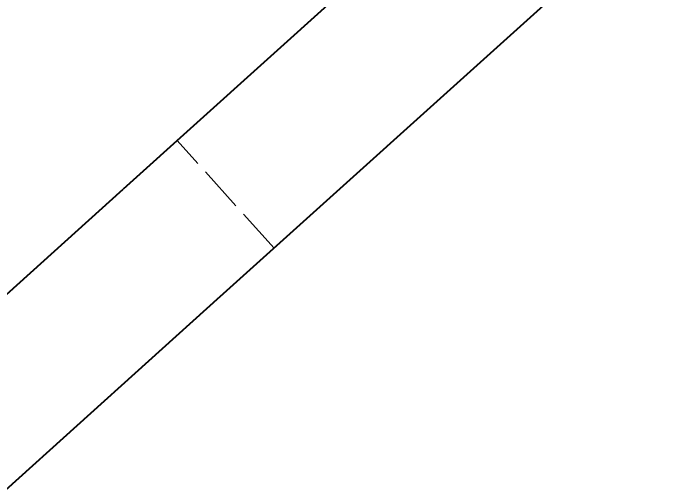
# Model space of a CAD drawing. Header units: millimetres. Extents: x 0 to 5945, y 0 to 4205.
# Drawn here: x 1414.8 to 1460.98, y 2230.72 to 2263.67 of the extents above; entities that cross this region are included whole.
import ezdxf

# ---------------------------------------------------------------- set-up
doc = ezdxf.new("R2010")
doc.units = ezdxf.units.MM
doc.header["$LTSCALE"] = 5
doc.linetypes.add('DASHED', pattern=[0.2067, 0.1654, -0.0413])
doc.layers.add('가려진 것(ISO)', color=2, linetype='DASHED', lineweight=18)
doc.layers.add('가시적인 것(ISO)', color=3, linetype='Continuous', lineweight=40)

msp = doc.modelspace()

# ---------------------------------------------------------------- linework, layer by layer
at = {"layer": '가려진 것(ISO)', "ltscale": 3.809293}
msp.add_line((1432.79, 2247.463), (1426.095, 2254.89), dxfattribs=at)
at = {"layer": '가시적인 것(ISO)'}
for p, q in [((1457.676, 2283.359), (1422.381, 2251.543)), ((1429.076, 2244.115), (1460.976, 2272.87)), ((1407.525, 2238.152), (1422.381, 2251.543)), ((1429.076, 2244.115), (1414.221, 2230.724))]:
    msp.add_line(p, q, dxfattribs=at)

doc.saveas('drawing.dxf')
